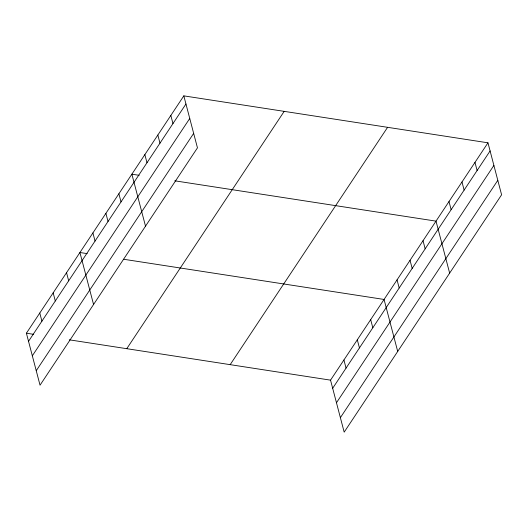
<?xml version="1.0" encoding="UTF-8"?>
<svg xmlns="http://www.w3.org/2000/svg" width="528" height="528" viewBox="0 0 528 528"><rect width="100%" height="100%" fill="white"/><g stroke="black" fill="none" stroke-linecap="round" stroke-linejoin="round"><path stroke-width="0.79" d="M183.823 95.865L197.459 147.853L40.036 385.189L26.4 333.201L183.823 95.865L487.964 142.811L501.6 194.799L344.177 432.135L330.541 380.147L487.964 142.811M28.532 341.332L185.955 103.996M32.327 355.806L189.75 118.47M36.241 370.715L193.664 133.379M126.766 348.691L284.189 111.355M230.175 364.657L387.598 127.321M332.673 388.278L490.096 150.942M336.468 402.745L493.891 165.416M340.382 417.661L497.805 180.325M139.154 175.309L131.875 174.187L145.51 226.175M174.768 180.807L436.009 221.133L449.651 273.121M87.206 253.631L79.926 252.509L93.562 304.498M123.631 259.255L384.061 299.449L397.703 351.437M26.4 333.201L33.686 334.33M69.3 339.821L330.541 380.147M474.976 162.386L477.107 170.518M461.987 181.969L464.119 190.1M448.998 201.551L451.13 209.682M423.027 240.709L425.159 248.84M410.038 260.291L412.17 268.422M397.049 279.873L399.181 288.004M370.682 319.625L372.814 327.756M357.304 339.794L359.436 347.926M343.919 359.971L346.051 368.102M170.834 115.447L172.966 123.578M157.846 135.029L159.977 143.161M144.857 154.605L146.995 162.736M118.886 193.769L121.018 201.901M105.897 213.352L108.029 221.476M92.908 232.927L95.047 241.058M66.541 272.679L68.673 280.81M53.163 292.855L55.295 300.986M39.778 313.031L41.917 321.163"/></g></svg>
